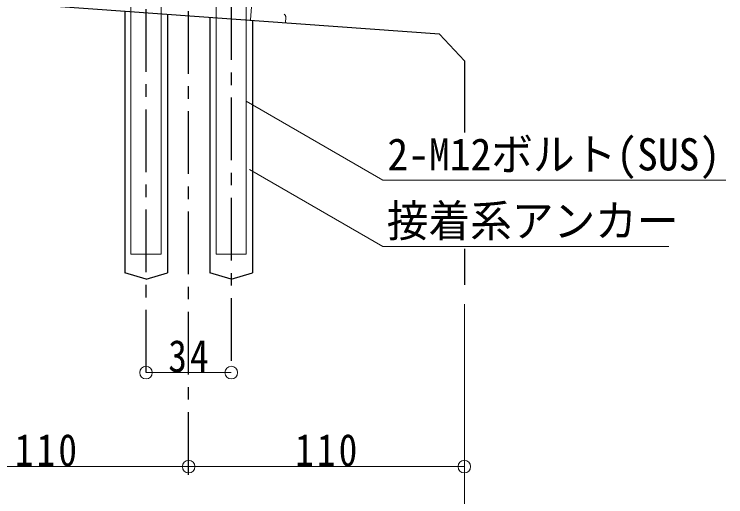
# Model space of a CAD drawing. Units: millimetres at full size, sheet at 1:5. Extents: x -1050 to 1050, y -742 to 742.
# Drawn here: x -649.6 to -365.7, y -423.8 to -231.3 of the extents above; entities that cross this region are included whole.
import ezdxf
from ezdxf.enums import TextEntityAlignment as Align

# ---------------------------------------------------------------- set-up
doc = ezdxf.new("R2010")
doc.units = ezdxf.units.MM
doc.header["$LTSCALE"] = 5
doc.linetypes.add('CHAIN1', pattern=[8, 5, -1, 1, -1])
doc.linetypes.add('DASHED2', pattern=[3, 2, -1])
doc.layers.add('0-0_通り芯', color=7, linetype='CHAIN1')
doc.layers.add('0-1_躯体', color=134, linetype='Continuous')
for name, color, linetype, lineweight in [('0-3_寸法', 54, 'Continuous', 20), ('0-9_文字', 3, 'Continuous', 20), ('0-B_足元', 4, 'Continuous', 20)]:
    doc.layers.add(name, color=color, linetype=linetype, lineweight=lineweight)
doc.styles.add('ＭＳ ゴシック', font='')
doc.styles.get('ＭＳ ゴシック').set_extended_font_data('MS Gothic')

# ---------------------------------------------------------------- blocks, each defined once
blk = doc.blocks.new('dimension_origin')
at = {"color": 0, "linetype": 'Continuous', "lineweight": -2}
blk.add_circle((0, 0), 1.25, dxfattribs=at)

msp = doc.modelspace()

# ---------------------------------------------------------------- linework, layer by layer
at = {"layer": '0-0_通り芯'}
for p, q in [((-580, -415.053), (-580, 507.012)), ((-597, -374.293), (-597, -144.582)), ((-563, -144.582), (-563, -374.293))]:
    msp.add_line(p, q, dxfattribs=at)
at = {"layer": '0-1_躯体'}
for p, q in [((-605.5, -230.13), (-605.5, -334.486)), ((-588.5, -231.371), (-588.5, -334.486)), ((-571.5, -232.612), (-571.5, -334.486)), ((-554.5, -233.853), (-554.5, -334.486)), ((-479.978, -239.293), (-470, -249.958)), ((-470, -249.958), (-470, -278.52)), ((-470, -324.886), (-470, -339.291)), ((-597, -336.992), (-605.5, -334.486)), ((-597, -336.992), (-588.5, -334.486)), ((-563, -336.992), (-571.5, -334.486)), ((-563, -336.992), (-554.5, -334.486))]:
    msp.add_line(p, q, dxfattribs=at)
msp.add_lwpolyline([(-479.978, -239.293), (-675.508, -225.02), (-690, -238.803)], dxfattribs=at)
at = {"layer": '0-3_寸法'}
for p, q in [((-470, -449.293), (-470, -347.038)), ((-597, -374.293), (-563, -374.293)), ((-690, -411.793), (-580, -411.793)), ((-580, -411.793), (-470, -411.793))]:
    msp.add_line(p, q, dxfattribs=at)
at = {"layer": '0-9_文字'}
for points in [[(-557, -266.022), (-502.5, -297.487), (-365.712, -297.487)], [(-555.77, -293.251), (-502.5, -324.006), (-388.431, -324.006)]]:
    msp.add_lwpolyline(points, dxfattribs=at)
at = {"layer": '0-B_足元', "linetype": 'DASHED2'}
for p, q in [((-555.318, -233.601), (-553.567, -208.662)), ((-541.217, -232.66), (-541.352, -234.581))]:
    msp.add_line(p, q, dxfattribs=at)
at = {"layer": '0-B_足元'}
for p, q in [((-603, -326.992), (-603, -224.582)), ((-591, -224.582), (-591, -326.992)), ((-569, -326.992), (-569, -224.582)), ((-557, -224.582), (-557, -326.992)), ((-591, -326.992), (-603, -326.992)), ((-557, -326.992), (-569, -326.992))]:
    msp.add_line(p, q, dxfattribs=at)
at = {"layer": '0-B_足元', "linetype": 'DASHED2'}
msp.add_arc((-542.669, -232.565), 1.455, 356.27364, 57.64795, dxfattribs=at)

# ---------------------------------------------------------------- block references
at = {"layer": '0-3_寸法', "xscale": 2, "yscale": 2, "rotation": 180}
for p in [(-597, -374.293), (-580, -411.793)]:
    msp.add_blockref('dimension_origin', p, dxfattribs=at)
at = {"layer": '0-3_寸法', "xscale": 2, "yscale": 2}
for p in [(-563, -374.293), (-580, -411.793), (-470, -411.793)]:
    msp.add_blockref('dimension_origin', p, dxfattribs=at)

# ---------------------------------------------------------------- texts
at = {"layer": '0-3_寸法', "char_height": 12.83, "attachment_point": 7, "style": 'ＭＳ ゴシック'}
for s, insert in [('\\T1.17;\\W0.85;34', (-588.125, -374.293)), ('\\T1.17;\\W0.85;110', (-649.327, -411.793)), ('\\T1.17;\\W0.85;110', (-537.5, -411.793))]:
    msp.add_mtext(s, dxfattribs=dict(at, insert=insert))
at = {"layer": '0-9_文字', "style": 'ＭＳ ゴシック', "width": 0.95}
for s, p in [('2-M12ボルト(SUS)', (-500.712, -297.487)), ('接着系アンカー', (-500.931, -324.006))]:
    msp.add_text(s, height=12.83, dxfattribs=at).set_placement(p, align=Align.BOTTOM_LEFT)

doc.saveas('drawing.dxf')
